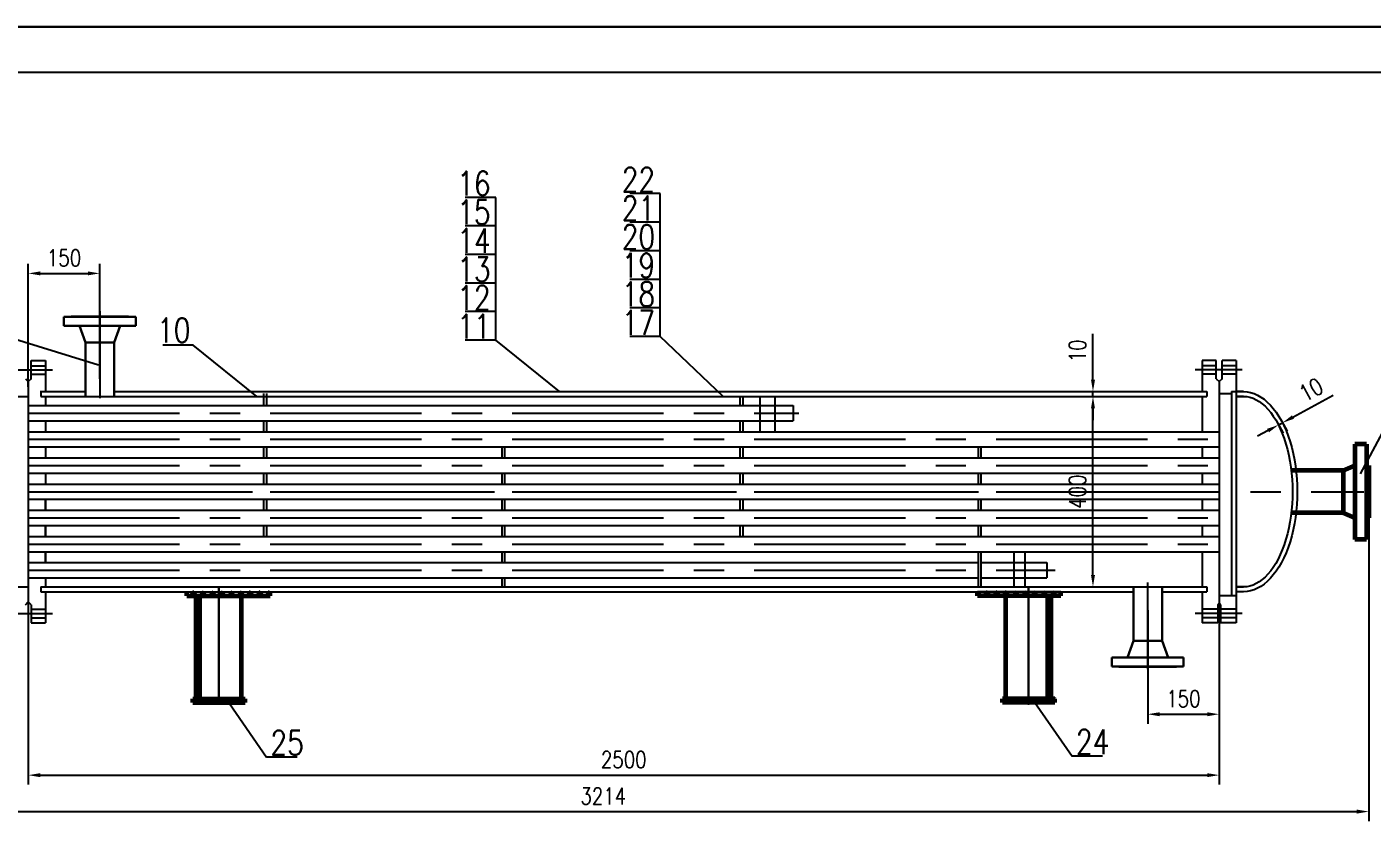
# Model space of a CAD drawing. Header units: millimetres. Extents: x 75358 to 83432, y 78872 to 84574.
# Drawn here: x 76776 to 79600, y 82907 to 84574 of the extents above; entities that cross this region are included whole.
import ezdxf

# ---------------------------------------------------------------- set-up
doc = ezdxf.new("R2010")
doc.units = ezdxf.units.MM
doc.linetypes.add('CENTER', pattern=[50.8, 31.75, -6.35, 6.35, -6.35])
doc.linetypes.add('ZXX-L', pattern=[3.28, 2.5, -0.3, 0.18, -0.3])
for name, color, linetype in [('09图框与明细表层', 4, 'Continuous'), ('3中心线层', 1, 'CENTER'), ('7标注层', 4, 'Continuous')]:
    doc.layers.add(name, color=color, linetype=linetype)
for name, color, linetype, lineweight in [('A 粗实线', 7, 'Continuous', 60), ('E 长中心线', 1, 'ZXX-L', 30), ('图层1', 7, 'Continuous', 30)]:
    doc.layers.add(name, color=color, linetype=linetype, lineweight=lineweight)
doc.styles.add('163', font='', dxfattribs={"width": 0.99})
doc.styles.add('PC_TEXTSTYLE', font='romans.shx', dxfattribs={"width": 0.75, "bigfont": 'hztxt.shx'})
doc.styles.add('TH_GBDIM', font='romans.shx', dxfattribs={"width": 0.8, "bigfont": 'gbcbig.shx'})
doc.styles.get('163').set_extended_font_data('SimSun')
doc.dimstyles.new('TH_GBDIM', dxfattribs={"dimscale": 10, "dimtxt": 3.5, "dimasz": 2.5, "dimexe": 2, "dimexo": 0, "dimgap": 1.5, "dimtad": 1, "dimdec": 0, "dimzin": 0, "dimdsep": 46, "dimtxsty": 'TH_GBDIM', "dimcen": 2.5, "dimclrd": 130, "dimclre": 130, "dimclrt": 3, "dimadec": 0, "dimazin": 0, "dimtfac": 0.714286, "dimtdec": 0, "dimtmove": 0, "dimatfit": 3, "dimfxl": 1, "dimtzin": 0, "dimlwd": -1, "dimlwe": -1, "dimarcsym": 0})

# ---------------------------------------------------------------- blocks, each defined once
blk = doc.blocks.new('网易图签-new')
blk.add_hatch(color=1).paths.add_polyline_path([(143, 252, 1), (142, 252, 1)])
at = {"color": 7}
for p, q in [((120, 234), (120, 264)), ((120, 264), (187, 264)), ((187, 234), (120, 234)), ((122, 236), (122, 262)), ((122, 262), (186, 262)), ((122, 250), (186, 250)), ((186, 236), (122, 236)), ((186, 262), (186, 236)), ((187, 264), (187, 234))]:
    blk.add_line(p, q, dxfattribs=at)
at = {"color": 3, "style": '163'}
for s, height, p in [('中国暖通行业网络家园；因为专业，所以完美', 1.84, (126, 246)), ('编辑部：ivpinfo@service.netease.com', 1.63, (132, 241)), ('=', 4, (133, 257)), ('网易  NETEASE ', 3.2, (139, 257))]:
    blk.add_text(s, height=height, dxfattribs=at).set_placement(p)
at = {"color": 1, "style": '163'}
for s, height, p in [('网易  暖通   co.163.com', 2.27, (135, 252)), ('本图纸由浩辰ICAD软件提供技术支持', 1.49, (135, 237))]:
    blk.add_text(s, height=height, dxfattribs=at).set_placement(p)
at = {"color": 3, "style": '163', "text_generation_flag": 2}
blk.add_text('=', height=4, dxfattribs=at).set_placement((174, 257))
blk = doc.blocks.new('*D174')
at = {"color": 130, "transparency": 16777216}
for p, q in [((79593.3, 83552.7), (79593.3, 82906.9)), ((76379.3, 83528.3), (76379.3, 82906.9)), ((76404.3, 82926.9), (79568.3, 82926.9))]:
    blk.add_line(p, q, dxfattribs=at)
for points in [[(76404.3, 82931.1), (76404.3, 82922.7), (76379.3, 82926.9)], [(79568.3, 82931.1), (79568.3, 82922.7), (79593.3, 82926.9)]]:
    blk.add_solid(points, dxfattribs=at)
at = {"layer": 'Defpoints', "color": 0, "transparency": 16777216}
for p in [(79593.3, 83552.7), (76379.3, 83528.3), (79593.3, 82926.9)]:
    blk.add_point(p, dxfattribs=at)
at = {"color": 3, "transparency": 16777216, "insert": (77986.3, 82959.4), "char_height": 35, "attachment_point": 5, "style": 'TH_GBDIM'}
blk.add_mtext('3214', dxfattribs=at)
blk = doc.blocks.new('*D175')
at = {"color": 130, "transparency": 16777216}
for p, q in [((76779.3, 83373.8), (76779.3, 82983.4)), ((79279.3, 83373.8), (79279.3, 82983.4)), ((76804.3, 83003.4), (79254.3, 83003.4))]:
    blk.add_line(p, q, dxfattribs=at)
for points in [[(76804.3, 83007.5), (76804.3, 82999.2), (76779.3, 83003.4)], [(79254.3, 83007.5), (79254.3, 82999.2), (79279.3, 83003.4)]]:
    blk.add_solid(points, dxfattribs=at)
at = {"layer": 'Defpoints', "color": 0, "transparency": 16777216}
for p in [(76779.3, 83373.8), (79279.3, 83373.8), (79279.3, 83003.4)]:
    blk.add_point(p, dxfattribs=at)
at = {"color": 3, "transparency": 16777216, "insert": (78029.3, 83035.9), "char_height": 35, "attachment_point": 5, "style": 'TH_GBDIM'}
blk.add_mtext('2500', dxfattribs=at)
blk = doc.blocks.new('*D176')
at = {"color": 130, "transparency": 16777216}
for p, q in [((76779.3, 83818.7), (76779.3, 84076.8)), ((76929.3, 83835.7), (76929.3, 84076.8)), ((76804.3, 84056.8), (76904.3, 84056.8))]:
    blk.add_line(p, q, dxfattribs=at)
for points in [[(76804.3, 84061), (76804.3, 84052.7), (76779.3, 84056.8)], [(76904.3, 84061), (76904.3, 84052.7), (76929.3, 84056.8)]]:
    blk.add_solid(points, dxfattribs=at)
at = {"layer": 'Defpoints', "color": 0, "transparency": 16777216}
for p in [(76929.3, 84056.8), (76779.3, 83818.7), (76929.3, 83835.7)]:
    blk.add_point(p, dxfattribs=at)
at = {"color": 3, "transparency": 16777216, "insert": (76854.3, 84089.3), "char_height": 35, "attachment_point": 5, "style": 'TH_GBDIM'}
blk.add_mtext('150', dxfattribs=at)
blk = doc.blocks.new('*D177')
at = {"color": 130, "transparency": 16777216}
for p, q in [((79279.3, 83380.5), (79279.3, 83111.3)), ((79129.3, 83349.7), (79129.3, 83111.3)), ((79154.3, 83131.3), (79254.3, 83131.3))]:
    blk.add_line(p, q, dxfattribs=at)
for points in [[(79154.3, 83135.4), (79154.3, 83127.1), (79129.3, 83131.3)], [(79254.3, 83135.4), (79254.3, 83127.1), (79279.3, 83131.3)]]:
    blk.add_solid(points, dxfattribs=at)
at = {"layer": 'Defpoints', "color": 0, "transparency": 16777216}
for p in [(79279.3, 83380.5), (79129.3, 83349.7), (79279.3, 83131.3)]:
    blk.add_point(p, dxfattribs=at)
at = {"color": 3, "transparency": 16777216, "insert": (79204.3, 83163.8), "char_height": 35, "attachment_point": 5, "style": 'TH_GBDIM'}
blk.add_mtext('150', dxfattribs=at)
blk = doc.blocks.new('*D178')
at = {"color": 130, "transparency": 16777216}
for p, q in [((78997.4, 83798.5), (79034.4, 83798.5)), ((79014.4, 83423.5), (79014.4, 83773.5)), ((78997.4, 83398.5), (79034.4, 83398.5))]:
    blk.add_line(p, q, dxfattribs=at)
for points in [[(79010.3, 83773.5), (79018.6, 83773.5), (79014.4, 83798.5)], [(79010.3, 83423.5), (79018.6, 83423.5), (79014.4, 83398.5)]]:
    blk.add_solid(points, dxfattribs=at)
at = {"layer": 'Defpoints', "color": 0, "transparency": 16777216}
for p in [(78997.4, 83798.5), (79014.4, 83798.5), (78997.4, 83398.5)]:
    blk.add_point(p, dxfattribs=at)
at = {"color": 3, "transparency": 16777216, "insert": (78981.9, 83598.5), "char_height": 35, "attachment_point": 5, "rotation": 90, "style": 'TH_GBDIM'}
blk.add_mtext('400', dxfattribs=at)
blk = doc.blocks.new('*D185')
at = {"color": 130, "transparency": 16777216}
for p, q in [((79014.4, 83833.5), (79014.4, 83929.8)), ((79014.4, 83808.5), (79034.4, 83808.5)), ((79014.4, 83798.5), (79014.4, 83808.5)), ((79014.4, 83798.5), (79034.4, 83798.5)), ((79014.4, 83773.5), (79014.4, 83748.5))]:
    blk.add_line(p, q, dxfattribs=at)
for points in [[(79010.3, 83833.5), (79018.6, 83833.5), (79014.4, 83808.5)], [(79010.3, 83773.5), (79018.6, 83773.5), (79014.4, 83798.5)]]:
    blk.add_solid(points, dxfattribs=at)
at = {"layer": 'Defpoints', "color": 0, "transparency": 16777216}
for p in [(79014.4, 83808.5), (79014.4, 83808.5), (79014.4, 83798.5)]:
    blk.add_point(p, dxfattribs=at)
at = {"color": 3, "transparency": 16777216, "insert": (78981.9, 83894.2), "char_height": 35, "attachment_point": 5, "rotation": 90, "style": 'TH_GBDIM'}
blk.add_mtext('10', dxfattribs=at)
blk = doc.blocks.new('*D186')
at = {"color": 130, "transparency": 16777216}
for p, q in [((79434.3, 83755.1), (79519, 83800.9)), ((79401.6, 83742.8), (79413.4, 83721.1)), ((79403.9, 83738.7), (79412.3, 83743.2)), ((79410, 83747.4), (79421.8, 83725.6)), ((79381.9, 83726.8), (79359.9, 83714.9))]:
    blk.add_line(p, q, dxfattribs=at)
for points in [[(79379.9, 83730.4), (79383.9, 83723.1), (79403.9, 83738.7)], [(79432.3, 83758.8), (79436.3, 83751.4), (79412.3, 83743.2)]]:
    blk.add_solid(points, dxfattribs=at)
at = {"layer": 'Defpoints', "color": 0, "transparency": 16777216}
for p in [(79401.6, 83742.8), (79410, 83747.4), (79412.3, 83743.2)]:
    blk.add_point(p, dxfattribs=at)
at = {"color": 3, "transparency": 16777216, "insert": (79472.2, 83812.5), "char_height": 35, "attachment_point": 5, "rotation": 28.3996, "style": 'TH_GBDIM'}
blk.add_mtext('10', dxfattribs=at)

msp = doc.modelspace()

# ---------------------------------------------------------------- hatches: boundary and pattern name
at = {"layer": 'A 粗实线'}
h = msp.add_hatch(dxfattribs=at)
h.set_pattern_fill('ANSI31', color=256, scale=112.494375, angle=90, style=0)
h.set_pattern_definition([(135, (45931.348, 86341.015), (-9.943192, -9.943192), [])])
h.paths.add_polyline_path([(77111.85683, 83388.50199), (77111.85683, 83379.50244), (77179.32845, 83379.50244), (77179.32845, 83388.50199)])
h.paths.add_polyline_path([(77179.32845, 83388.50199), (77179.32845, 83379.50244), (77286.84805, 83379.50244), (77286.84805, 83388.50199)])
h = msp.add_hatch(dxfattribs=at)
h.set_pattern_fill('ANSI31', color=256, scale=112.494375, style=0)
h.set_pattern_definition([(45, (45931.348, 86341.015), (-9.943192, 9.943192), [])])
h.paths.add_polyline_path([(77131.85582, 83163.48324), (77139.35545, 83163.48324), (77139.35545, 83379.50244), (77131.85582, 83379.50244)])
h = msp.add_hatch(dxfattribs=at)
h.set_pattern_fill('ANSI31', color=256, scale=112.494375, angle=90, style=0)
h.set_pattern_definition([(135, (-31212.873, 3535.114), (-9.943192, -9.943192), [])])
h.paths.add_polyline_path([(78946.80007, 83388.50199), (78946.80007, 83379.50244), (78879.32845, 83379.50244), (78879.32845, 83388.50199)])
h.paths.add_polyline_path([(78879.32845, 83388.50199), (78879.32845, 83379.50244), (78771.80885, 83379.50244), (78771.80885, 83388.50199)])
h = msp.add_hatch(dxfattribs=at)
h.set_pattern_fill('ANSI31', color=256, scale=112.494375, style=0)
h.set_pattern_definition([(45, (-31212.873, 3535.114), (-9.943192, 9.943192), [])])
h.paths.add_polyline_path([(78926.80108, 83163.48324), (78919.30145, 83163.48324), (78919.30145, 83379.50244), (78926.80108, 83379.50244)])
h = msp.add_hatch(dxfattribs=at)
h.set_pattern_fill('ANSI31', color=256, scale=112.494375, angle=90, style=0)
h.set_pattern_definition([(135, (45931.348, 86241.015), (-9.943192, -9.943192), [])])
h.paths.add_polyline_path([(77179.32845, 83155.98362), (77179.32845, 83163.48324), (77124.3312, 83163.48324), (77124.3312, 83155.98362)])
h.paths.add_polyline_path([(77179.32845, 83163.48324), (77179.32845, 83155.98362), (77229.75638, 83155.98362), (77222.57832, 83163.48324)])
h.paths.add_polyline_path([(77229.75638, 83155.98362), (77234.3257, 83155.98362), (77234.3257, 83163.48324), (77222.57832, 83163.48324)])
h = msp.add_hatch(dxfattribs=at)
h.set_pattern_fill('ANSI31', color=256, scale=112.494375, angle=90, style=0)
h.set_pattern_definition([(135, (-31212.873, 3435.114), (-9.943192, -9.943192), [])])
h.paths.add_polyline_path([(78879.32845, 83155.98362), (78879.32845, 83163.48324), (78934.3257, 83163.48324), (78934.3257, 83155.98362)])
h.paths.add_polyline_path([(78879.32845, 83163.48324), (78879.32845, 83155.98362), (78828.90052, 83155.98362), (78836.07858, 83163.48324)])
h.paths.add_polyline_path([(78828.90052, 83155.98362), (78824.3312, 83155.98362), (78824.3312, 83163.48324), (78836.07858, 83163.48324)])

# ---------------------------------------------------------------- linework, layer by layer
at = {"ltscale": 14}
for p, q in [((76785.32845, 83874.00199), (76815.32845, 83874.00199)), ((76785.32845, 83835.72542), (76785.32845, 83874.00199)), ((76785.32845, 83863.00199), (76815.32845, 83863.00199)), ((76815.32845, 83874.00199), (76815.32845, 83808.50199)), ((79243.32845, 83874.00199), (79243.32845, 83808.50199)), ((79273.32845, 83874.00199), (79243.32845, 83874.00199)), ((79273.32845, 83863.00199), (79243.32845, 83863.00199)), ((79273.32845, 83835.72542), (79273.32845, 83874.00199)), ((79285.32845, 83835.72542), (79285.32845, 83874.00199)), ((79315.32845, 83874.00199), (79285.32845, 83874.00199)), ((79315.32845, 83863.00199), (79285.32845, 83863.00199)), ((79315.32845, 83874.00199), (79315.32845, 83323.00199)), ((76773.32845, 83835.72542), (76779.32845, 83829.72542)), ((76785.32845, 83835.72542), (76779.32845, 83829.72542)), ((76779.32845, 83829.72542), (76779.32845, 83367.27857)), ((76785.32845, 83845.00199), (76815.32845, 83845.00199)), ((79273.32845, 83845.00199), (79243.32845, 83845.00199)), ((79273.32845, 83835.72542), (79279.32845, 83829.72542)), ((79285.32845, 83835.72542), (79279.32845, 83829.72542)), ((79279.32845, 83829.72542), (79279.32845, 83364.27857)), ((79315.32845, 83845.00199), (79285.32845, 83845.00199)), ((76728.32845, 83798.50199), (76779.32845, 83798.50199)), ((76805.32845, 83810.50199), (76805.32845, 83798.50199)), ((76805.32845, 83808.50199), (76899.32845, 83808.50199)), ((76805.32845, 83798.50199), (79253.32845, 83798.50199)), ((76815.32845, 83798.50199), (76815.32845, 83779.50199)), ((76959.32845, 83808.50199), (79253.32845, 83808.50199)), ((77273.32845, 83804.50199), (77273.32845, 83779.50199)), ((77279.32845, 83804.50199), (77279.32845, 83779.50199)), ((78273.32845, 83798.50199), (78273.32845, 83779.50199)), ((78279.32845, 83798.50199), (78279.32845, 83779.50199)), ((78315.18963, 83798.50199), (78315.18963, 83779.50199)), ((78346.36246, 83798.50199), (78346.36246, 83779.50199)), ((79243.32845, 83798.50199), (79243.32845, 83724.50199)), ((79279.32845, 83804.50199), (79305.32845, 83804.50199)), ((79305.32845, 83808.50199), (79330.32845, 83808.50199)), ((79305.32845, 83808.50199), (79305.32845, 83380.50199)), ((79330.32845, 83808.50199), (79315.32845, 83808.50199)), ((79330.32845, 83798.50199), (79315.32845, 83798.50199)), ((79315.32845, 83798.50199), (79330.32845, 83798.50199)), ((78315.18963, 83779.50199), (78315.18963, 83724.50199)), ((78346.36246, 83779.50199), (78346.36246, 83724.50199)), ((76815.32845, 83747.50199), (76815.32845, 83724.50199)), ((77273.32845, 83747.50199), (77273.32845, 83724.50199)), ((77279.32845, 83747.50199), (77279.32845, 83724.50199)), ((78273.32845, 83747.50199), (78273.32845, 83724.50199)), ((78279.32845, 83747.50199), (78279.32845, 83724.50199)), ((76815.32845, 83692.50199), (76815.32845, 83669.50199)), ((77273.32845, 83692.50199), (77273.32845, 83669.50199)), ((77279.32845, 83692.50199), (77279.32845, 83669.50199)), ((77773.32845, 83692.50199), (77773.32845, 83669.50199)), ((77779.32845, 83692.50199), (77779.32845, 83669.50199)), ((78273.32845, 83692.50199), (78273.32845, 83669.50199)), ((78279.32845, 83692.50199), (78279.32845, 83669.50199)), ((78773.32845, 83692.50199), (78773.32845, 83669.50199)), ((78779.32845, 83692.50199), (78779.32845, 83669.50199)), ((79243.32845, 83692.50199), (79243.32845, 83669.50199)), ((76815.32845, 83637.50199), (76815.32845, 83614.50199)), ((77273.32845, 83637.50199), (77273.32845, 83614.50199)), ((77279.32845, 83637.50199), (77279.32845, 83614.50199)), ((77773.32845, 83637.50199), (77773.32845, 83614.50199)), ((77779.32845, 83637.50199), (77779.32845, 83614.50199)), ((78273.32845, 83637.50199), (78273.32845, 83614.50199)), ((78279.32845, 83637.50199), (78279.32845, 83614.50199)), ((78773.32845, 83637.50199), (78773.32845, 83614.50199)), ((78779.32845, 83637.50199), (78779.32845, 83614.50199)), ((79243.32845, 83637.50199), (79243.32845, 83614.50199)), ((76815.32845, 83582.50199), (76815.32845, 83559.50199)), ((76815.32845, 83559.50199), (76815.32845, 83582.50199)), ((77273.32845, 83582.50199), (77273.32845, 83559.50199)), ((77279.32845, 83582.50199), (77279.32845, 83559.50199)), ((77773.32845, 83582.50199), (77773.32845, 83559.50199)), ((77779.32845, 83582.50199), (77779.32845, 83559.50199)), ((78273.32845, 83582.50199), (78273.32845, 83559.50199)), ((78279.32845, 83582.50199), (78279.32845, 83559.50199)), ((78773.32845, 83582.50199), (78773.32845, 83559.50199)), ((78779.32845, 83582.50199), (78779.32845, 83559.50199)), ((79243.32845, 83582.50199), (79243.32845, 83559.50199)), ((76815.32845, 83504.50199), (76815.32845, 83527.50199)), ((76815.32845, 83527.50199), (76815.32845, 83504.50199)), ((77273.32845, 83527.50199), (77273.32845, 83504.50199)), ((77279.32845, 83527.50199), (77279.32845, 83504.50199)), ((77773.32845, 83527.50199), (77773.32845, 83504.50199)), ((77779.32845, 83527.50199), (77779.32845, 83504.50199)), ((78273.32845, 83527.50199), (78273.32845, 83504.50199)), ((78279.32845, 83527.50199), (78279.32845, 83504.50199)), ((78773.32845, 83527.50199), (78773.32845, 83504.50199)), ((78779.32845, 83527.50199), (78779.32845, 83504.50199)), ((79243.32845, 83527.50199), (79243.32845, 83504.50199)), ((76815.32845, 83449.50199), (76815.32845, 83472.50199)), ((76815.32845, 83472.50199), (76815.32845, 83449.50199)), ((77773.32845, 83472.50199), (77773.32845, 83449.50199)), ((77779.32845, 83472.50199), (77779.32845, 83449.50199)), ((78773.32845, 83472.50199), (78773.32845, 83417.50199)), ((78779.32845, 83472.50199), (78779.32845, 83417.50199)), ((78848.40699, 83472.50199), (78848.40699, 83417.50199)), ((78871.63813, 83472.50199), (78871.63813, 83417.50199)), ((79243.32845, 83472.50199), (79243.32845, 83398.50199)), ((78917.78866, 83449.50199), (78917.78866, 83417.50199)), ((76728.32845, 83398.50199), (76779.32845, 83398.50199)), ((76805.32845, 83398.50199), (79253.32845, 83398.50199)), ((76805.32845, 83398.50199), (76805.32845, 83388.50199)), ((76815.32845, 83417.50199), (76815.32845, 83398.50199)), ((77773.32845, 83417.50199), (77773.32845, 83398.50199)), ((77779.32845, 83417.50199), (77779.32845, 83398.50199)), ((78773.32845, 83417.50199), (78773.32845, 83398.50199)), ((78779.32845, 83417.50199), (78779.32845, 83398.50199)), ((78848.40699, 83417.50199), (78848.40699, 83398.50199)), ((78871.63813, 83417.50199), (78871.63813, 83398.50199)), ((79253.32845, 83398.50199), (79253.32845, 83388.50199)), ((79330.32845, 83398.50199), (79315.32845, 83398.50199)), ((79315.32845, 83398.50199), (79330.32845, 83398.50199)), ((76773.32845, 83361.27857), (76779.32845, 83367.27857)), ((76785.32845, 83361.27857), (76779.32845, 83367.27857)), ((76805.32845, 83388.50199), (79099.32845, 83388.50199)), ((76815.32845, 83388.50199), (76815.32845, 83323.00199)), ((79159.32845, 83388.50199), (79253.32845, 83388.50199)), ((79243.32845, 83388.50199), (79243.32845, 83323.00199)), ((79279.32845, 83380.50199), (79315.32845, 83380.50199)), ((79330.31174, 83388.50411), (79315.31174, 83388.50411)), ((76785.32845, 83361.27857), (76785.32845, 83323.00199)), ((76785.32845, 83352.00199), (76815.32845, 83352.00199)), ((79276.32845, 83352.00199), (79243.32845, 83352.00199)), ((79276.32845, 83361.27857), (79279.32845, 83364.27857)), ((79276.32845, 83361.27857), (79276.32845, 83323.00199)), ((79282.32845, 83361.27857), (79279.32845, 83364.27857)), ((79282.32845, 83361.27857), (79282.32845, 83323.00199)), ((79315.32845, 83352.00199), (79282.32845, 83352.00199)), ((76785.32845, 83334.00199), (76815.32845, 83334.00199)), ((76785.32845, 83323.00199), (76815.32845, 83323.00199)), ((76785.32845, 83323.00199), (76815.32845, 83323.00199)), ((79276.32845, 83334.00199), (79243.32845, 83334.00199)), ((79276.32845, 83323.00199), (79243.32845, 83323.00199)), ((79315.32845, 83334.00199), (79282.32845, 83334.00199)), ((79315.32845, 83323.00199), (79282.32845, 83323.00199))]:
    msp.add_line(p, q, dxfattribs=at)
at = {"color": 0}
for p, q in [((76899.32845, 83798.50199), (76959.32845, 83798.50199)), ((79099.32845, 83398.50199), (79159.32845, 83398.50199)), ((77111.85683, 83388.50199), (77286.84805, 83388.50199)), ((78946.80007, 83388.50199), (78771.80885, 83388.50199))]:
    msp.add_line(p, q, dxfattribs=at)
at = {"ltscale": 10}
for p, q in [((79253.32845, 83808.50199), (79253.32845, 83798.50199)), ((76779.32845, 83779.50199), (78385.32764, 83779.50199)), ((78385.32764, 83779.50199), (78385.32764, 83747.50199)), ((76779.32845, 83747.50199), (78385.32764, 83747.50199)), ((76779.32845, 83724.50199), (79279.32845, 83724.50199)), ((76779.32845, 83692.50199), (79279.32845, 83692.50199)), ((76779.32845, 83669.50199), (79279.32845, 83669.50199)), ((76779.32845, 83637.50199), (79279.32845, 83637.50199)), ((76779.32845, 83614.50199), (79279.32845, 83614.50199)), ((76779.32845, 83582.50199), (79279.32845, 83582.50199)), ((76779.32845, 83559.50199), (79279.32845, 83559.50199)), ((76779.32845, 83527.50199), (79279.32845, 83527.50199)), ((76779.32845, 83504.50199), (79279.32845, 83504.50199)), ((76779.32845, 83472.50199), (79279.32845, 83472.50199)), ((76779.32845, 83449.50199), (78773.32845, 83449.50199)), ((78779.32845, 83449.50199), (78917.78866, 83449.50199)), ((76779.32845, 83417.50199), (78773.32845, 83417.50199)), ((78779.32845, 83417.50199), (78917.78866, 83417.50199))]:
    msp.add_line(p, q, dxfattribs=at)
at = {"color": 0, "extrusion": (0, 0, -1)}
msp.add_ellipse((79330.32845, 83598.50199), major_axis=(0, 210), ratio=0.5380952381, start_param=0, end_param=3.1415926536, dxfattribs=at)
at = {"ltscale": 14, "extrusion": (0, 0, -1)}
msp.add_ellipse((79330.32845, 83598.50199), major_axis=(0, 200), ratio=0.515, start_param=0, end_param=3.1415926536, dxfattribs=at)
at = {"layer": '09图框与明细表层'}
for p, q in [((75358.19635, 84574.31393), (83431.79635, 84574.31393)), ((83431.79635, 84574.31393), (75358.19635, 84574.31393))]:
    msp.add_line(p, q, dxfattribs=at)
at = {"layer": '09图框与明细表层', "color": 7}
msp.add_line((83335.79635, 84478.31393), (75598.19635, 84478.31393), dxfattribs=at)
at = {"layer": '3中心线层', "ltscale": 10}
for p, q in [((76929.32845, 83977.18236), (76929.32845, 83794.99473)), ((76779.32845, 83763.50199), (78397.02144, 83763.50199)), ((76779.32845, 83708.50199), (79279.32845, 83708.50199)), ((76779.32845, 83653.50199), (79279.32845, 83653.50199)), ((76424.27913, 83598.50199), (79583.06845, 83598.50199)), ((76779.32845, 83598.50199), (79279.32845, 83598.50199)), ((76779.32845, 83543.50199), (79279.32845, 83543.50199)), ((76779.32845, 83488.50199), (79279.32845, 83488.50199)), ((76779.32845, 83433.50199), (78935.30731, 83433.50199)), ((79129.32845, 83225.82163), (79129.32845, 83408.00925))]:
    msp.add_line(p, q, dxfattribs=at)
at = {"layer": '3中心线层', "ltscale": 14}
for p, q in [((76730.88104, 83854.00199), (76829.75455, 83854.00199)), ((79327.77586, 83854.00199), (79228.90235, 83854.00199)), ((76730.88104, 83343.00199), (76829.75455, 83343.00199)), ((76730.88104, 83343.00199), (76829.75455, 83343.00199)), ((79327.77586, 83343.00199), (79228.90235, 83343.00199))]:
    msp.add_line(p, q, dxfattribs=at)
at = {"layer": '7标注层'}
for p, q in [((77760.65642, 84216.45572), (77696.65642, 84216.45572)), ((77760.65642, 84156.45572), (77760.65642, 84216.45572)), ((78106.03078, 84224.33588), (78042.03078, 84224.33588)), ((78106.03078, 84164.33588), (78106.03078, 84224.33588)), ((78106.03078, 84164.33588), (78042.03078, 84164.33588)), ((78106.03078, 84104.33588), (78106.03078, 84164.33588)), ((77760.65642, 84156.45572), (77696.65642, 84156.45572)), ((77760.65642, 84096.45572), (77760.65642, 84156.45572)), ((78106.03078, 84104.33588), (78042.03078, 84104.33588)), ((78106.03078, 84044.33588), (78106.03078, 84104.33588)), ((77760.65642, 84096.45572), (77696.65642, 84096.45572)), ((77760.65642, 84036.45572), (77760.65642, 84096.45572)), ((78106.03078, 84044.33588), (78042.03078, 84044.33588)), ((78106.03078, 83984.33588), (78106.03078, 84044.33588)), ((77760.65642, 84036.45572), (77696.65642, 84036.45572)), ((77760.65642, 83976.45572), (77760.65642, 84036.45572)), ((77760.65642, 83976.45572), (77696.65642, 83976.45572)), ((77760.65642, 83916.45572), (77760.65642, 83976.45572)), ((78106.03078, 83984.33588), (78042.03078, 83984.33588)), ((78106.03078, 83924.33588), (78106.03078, 83984.33588)), ((76926.67685, 83864.15236), (76700.22652, 83933.94951)), ((77125.484, 83906.45581), (77061.484, 83906.45581)), ((77259.31631, 83798.50199), (77125.484, 83906.45581)), ((77760.65642, 83916.45572), (77696.65642, 83916.45572)), ((77894.48874, 83808.5019), (77760.65642, 83916.45572)), ((78106.03078, 83924.33588), (78042.03078, 83924.33588)), ((78238.17893, 83798.50199), (78106.03078, 83924.33588)), ((79576.04758, 83635.87844), (79632.44801, 83741.96572)), ((77201.56886, 83153.99338), (77279.53828, 83040.98643)), ((78892.62909, 83155.98362), (78970.59852, 83042.97666)), ((77343.53828, 83040.98643), (77279.53828, 83040.98643)), ((79034.59852, 83042.97666), (78970.59852, 83042.97666))]:
    msp.add_line(p, q, dxfattribs=at)
at = {"layer": 'A 粗实线'}
for p, q in [((79564.3217, 83698.54699), (79564.3217, 83498.45699)), ((79588.3205, 83698.54699), (79564.3217, 83698.54699)), ((79588.3205, 83698.54699), (79588.3205, 83498.45699)), ((79564.3217, 83653.54924), (79539.31795, 83642.99977)), ((79593.32005, 83653.54924), (79588.3205, 83653.54924)), ((79593.32005, 83653.54924), (79593.32005, 83543.45474)), ((79539.31795, 83642.99977), (79430.89677, 83642.99977)), ((79539.31795, 83642.99977), (79539.31795, 83554.00422)), ((79539.31795, 83554.00422), (79430.89677, 83554.00422)), ((79564.3217, 83543.45474), (79539.31795, 83554.00422)), ((79593.32005, 83543.45474), (79588.3205, 83543.45474)), ((79588.3205, 83498.45699), (79564.3217, 83498.45699)), ((77111.85683, 83379.50244), (77111.85683, 83388.50199)), ((77111.85683, 83379.50244), (77286.84805, 83379.50244)), ((77131.85582, 83163.48324), (77131.85582, 83379.50244)), ((77139.35545, 83163.48324), (77139.35545, 83379.50244)), ((77226.87607, 83163.48324), (77226.87607, 83379.50244)), ((77286.84805, 83379.50244), (77286.84805, 83388.50199)), ((78771.80885, 83379.50244), (78771.80885, 83388.50199)), ((78946.80007, 83379.50244), (78771.80885, 83379.50244)), ((78831.78083, 83163.48324), (78831.78083, 83379.50244)), ((78919.30145, 83163.48324), (78919.30145, 83379.50244)), ((78926.80108, 83163.48324), (78926.80108, 83379.50244)), ((78946.80007, 83379.50244), (78946.80007, 83388.50199)), ((77124.3312, 83163.48324), (77234.3757, 83163.48324)), ((77124.3312, 83155.98362), (77124.3312, 83163.48324)), ((77124.3312, 83155.98362), (77234.3257, 83155.98362)), ((77234.3257, 83155.98362), (77234.3257, 83163.48324)), ((78934.3257, 83163.48324), (78824.2812, 83163.48324)), ((78824.3312, 83155.98362), (78824.3312, 83163.48324)), ((78934.3257, 83155.98362), (78824.3312, 83155.98362)), ((78934.3257, 83155.98362), (78934.3257, 83163.48324))]:
    msp.add_line(p, q, dxfattribs=at)
for p in [(77179.32845, 83163.48324), (77179.32845, 83155.98362), (78879.32845, 83163.48324), (78879.32845, 83155.98362)]:
    msp.add_point(p, dxfattribs=at)
at = {"layer": 'E 长中心线', "ltscale": 100}
for p, q in [((77179.32845, 83163.48324), (77179.32845, 83397.50154)), ((78879.32845, 83163.48324), (78879.32845, 83397.50154))]:
    msp.add_line(p, q, dxfattribs=at)
at = {"layer": '图层1'}
for p, q in [((76929.32845, 83965.31689), (76853.93294, 83965.31689)), ((76853.93294, 83965.31689), (76853.93294, 83946.92224)), ((76929.32845, 83966.50109), (76868.93287, 83966.50109)), ((76868.93287, 83966.50109), (76868.93287, 83965.31689)), ((76929.32845, 83966.50109), (76989.72403, 83966.50109)), ((76929.32845, 83965.31689), (77004.72396, 83965.31689)), ((76989.72403, 83966.50109), (76989.72403, 83965.31689)), ((77004.72396, 83965.31689), (77004.72396, 83946.92224)), ((76929.32845, 83946.92224), (76853.93294, 83946.92224)), ((76886.32845, 83946.92224), (76886.30121, 83946.92224)), ((76886.45668, 83946.50109), (76886.30121, 83946.92224)), ((76899.32845, 83911.63293), (76887.09293, 83946.92224)), ((76929.32845, 83946.92224), (77004.72396, 83946.92224)), ((76959.32845, 83911.63293), (76972.35569, 83946.92224)), ((76899.32845, 83911.63293), (76899.32845, 83798.50199)), ((76929.32845, 83911.63293), (76899.32845, 83911.63293)), ((76903.32845, 83911.63293), (76959.32845, 83911.63293)), ((76929.32845, 83911.63293), (76959.32845, 83911.63293)), ((76959.32845, 83911.63293), (76959.32845, 83798.50199)), ((79099.32845, 83285.37106), (79099.32845, 83398.50199)), ((79159.32845, 83285.37106), (79159.32845, 83398.50199)), ((79099.32845, 83285.37106), (79087.09293, 83250.08175)), ((79129.32845, 83285.37106), (79099.32845, 83285.37106)), ((79103.32845, 83285.37106), (79159.32845, 83285.37106)), ((79129.32845, 83285.37106), (79159.32845, 83285.37106)), ((79159.32845, 83285.37106), (79172.35569, 83250.08175)), ((79129.32845, 83250.08175), (79053.93294, 83250.08175)), ((79053.93294, 83231.6871), (79053.93294, 83250.08175)), ((79129.32845, 83231.6871), (79053.93294, 83231.6871)), ((79068.93287, 83230.50289), (79068.93287, 83231.6871)), ((79129.32845, 83230.50289), (79068.93287, 83230.50289)), ((79086.45668, 83250.50289), (79086.30121, 83250.08175)), ((79086.32845, 83250.08175), (79086.30121, 83250.08175)), ((79129.32845, 83250.08175), (79204.72396, 83250.08175)), ((79129.32845, 83231.6871), (79204.72396, 83231.6871)), ((79129.32845, 83230.50289), (79189.72403, 83230.50289)), ((79189.72403, 83230.50289), (79189.72403, 83231.6871)), ((79204.72396, 83231.6871), (79204.72396, 83250.08175))]:
    msp.add_line(p, q, dxfattribs=at)

# ---------------------------------------------------------------- block references
at = {"ltscale": 10, "xscale": 1e-06, "yscale": 1e-06, "zscale": 1e-06}
msp.add_blockref('网易图签-new', (79279.32828, 83310.91519), dxfattribs=at)

# ---------------------------------------------------------------- texts
at = {"layer": '7标注层', "style": 'PC_TEXTSTYLE', "width": 0.8}
for s, p in [('16', (77679.57811, 84219.99526)), ('22', (78024.95248, 84227.87542)), ('21', (78024.95248, 84167.87542)), ('15', (77679.57811, 84159.99526)), ('20', (78024.95248, 84107.87542)), ('14', (77679.57811, 84099.99526)), ('13', (77679.57811, 84039.99526)), ('19', (78024.95248, 84047.87542)), ('12', (77679.57811, 83979.99526)), ('18', (78024.95248, 83987.87542)), ('10', (77049.44255, 83911.83392)), ('11', (77679.57811, 83919.99526)), ('17', (78024.95248, 83927.87542)), ('25', (77287.52647, 83045.71875)), ('24', (78978.5867, 83047.70898))]:
    msp.add_text(s, height=51.2, dxfattribs=at).set_placement(p)

# ---------------------------------------------------------------- dimensions: what is measured, and where the dimension line sits
at = {"color": 0}
for base, p1, p2, picture, middle in [((76929.32845, 84056.82653), (76779.32845, 83818.74061), (76929.32845, 83835.67548), '*D176', (76854.32845, 84089.32653)), ((79279.32845, 83003.36204), (76779.32845, 83373.83394), (79279.32845, 83373.83394), '*D175', (78029.32845, 83035.86204)), ((79279.32845, 83131.26372), (79129.32845, 83349.67794), (79279.32845, 83380.50199), '*D177', (79204.32845, 83163.76372))]:
    dim = msp.add_linear_dim(base=base, p1=p1, p2=p2, dimstyle='TH_GBDIM', dxfattribs=at)
    dim.commit()
    dim.dimension.update_dxf_attribs({"geometry": picture, "text_midpoint": middle})
for base, p1, p2, picture, middle in [((79014.42546, 83808.50199), (79014.42546, 83798.50199), (79014.42546, 83808.50199), '*D185', (78981.92546, 83894.16866)), ((79014.42546, 83798.50199), (78997.39743, 83398.50199), (78997.39743, 83798.50199), '*D178', (78981.92546, 83598.50199))]:
    dim = msp.add_linear_dim(base=base, p1=p1, p2=p2, angle=90, dimstyle='TH_GBDIM', dxfattribs=at)
    dim.commit()
    dim.dimension.update_dxf_attribs({"geometry": picture, "text_midpoint": middle})
dim = msp.add_aligned_dim(p1=(79401.64229, 83742.81103), p2=(79410.03912, 83747.35111), distance=-4.70536, dimstyle='TH_GBDIM', dxfattribs=at)
dim.commit()
dim.dimension.update_dxf_attribs({"geometry": '*D186', "text_midpoint": (79472.17629, 83812.54538)})
dim = msp.add_linear_dim(base=(79593.32005, 82926.90951), p1=(76379.26953, 83528.28118), p2=(79593.32005, 83552.66967), dimstyle='TH_GBDIM', dxfattribs=at)
dim.commit()
dim.dimension.update_dxf_attribs({"geometry": '*D174', "text_midpoint": (77986.29479, 82926.90951), "dimtype": 160})

doc.saveas('drawing.dxf')
